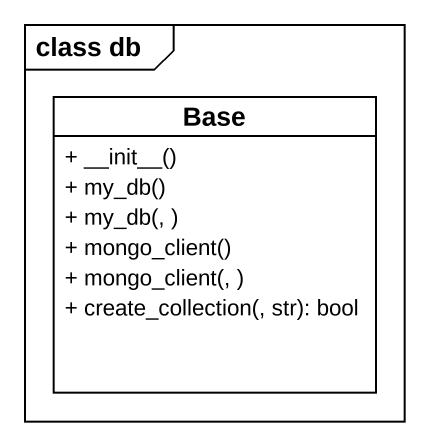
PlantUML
@startuml
mainframe class db
hide circle
hide empty members
skinparam classAttributeIconSize 0
class Base {
  + ~__init~__()
  + my_db()
  + my_db(, )
  + mongo_client()
  + mongo_client(, )
  + create_collection(, str): bool
}
@enduml
